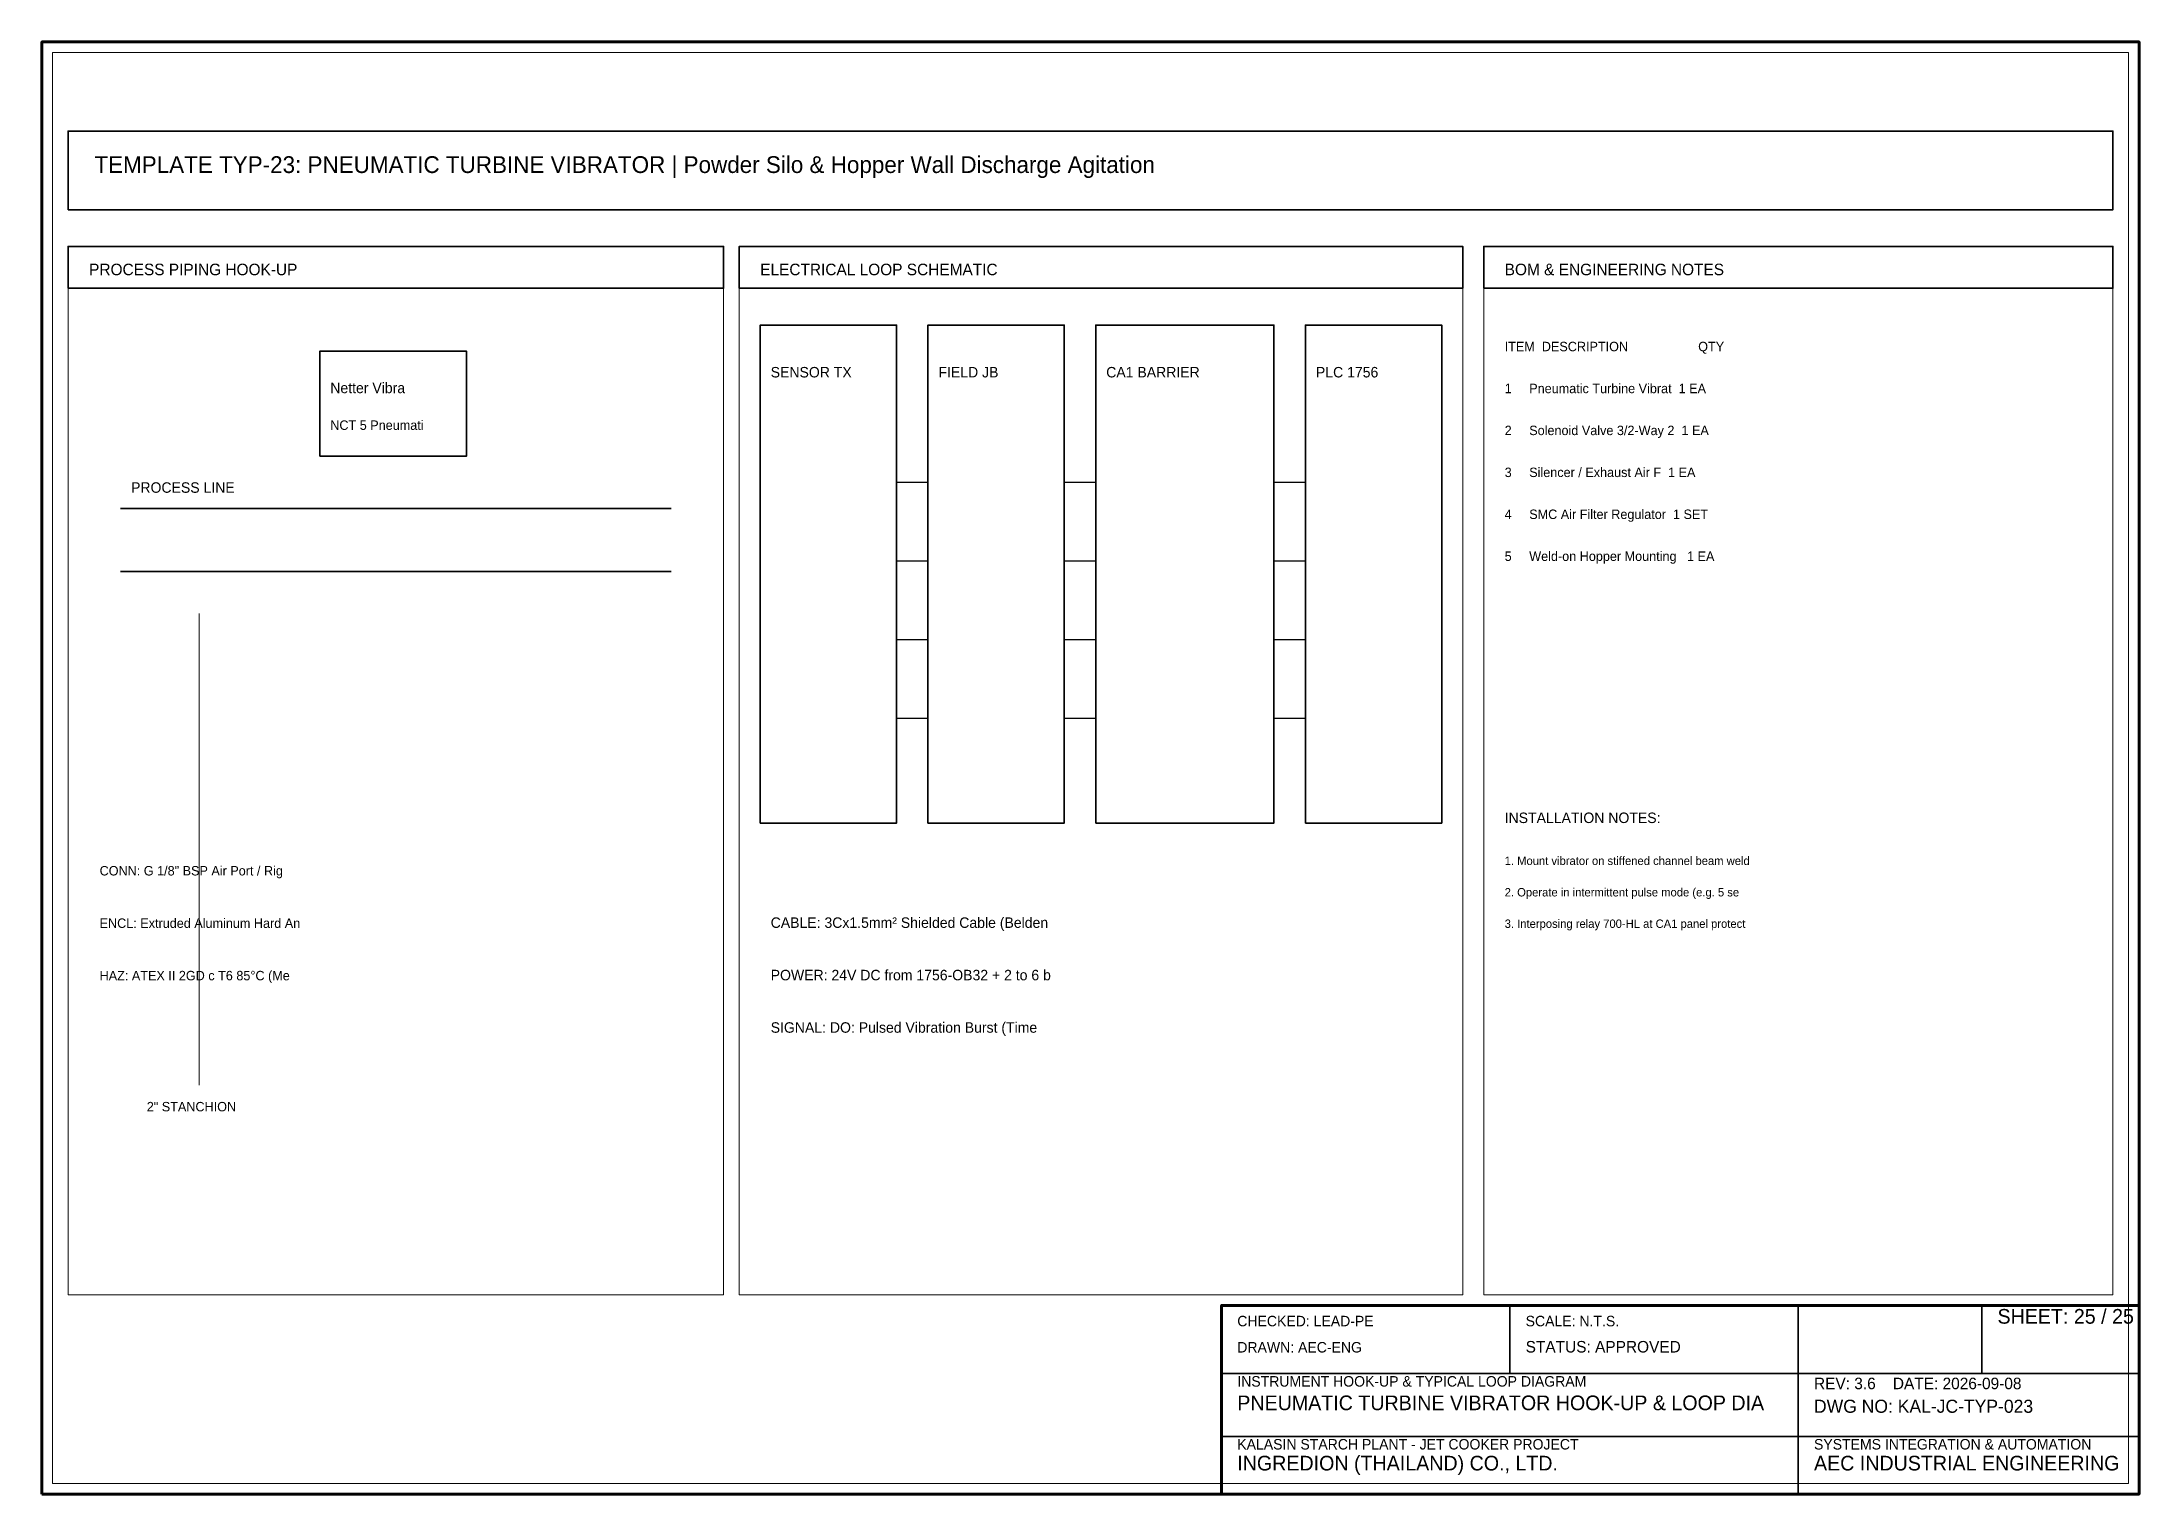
# Model space of a CAD drawing. Header units: millimetres. Extents: x 0 to 400, y 0 to 277.
import ezdxf

# ---------------------------------------------------------------- set-up
doc = ezdxf.new("R2010")
doc.units = ezdxf.units.MM
for name, color, linetype, lineweight in [('0_BORDER', 7, 'Continuous', 70), ('0_TITLE_BLOCK', 4, 'Continuous', 35), ('IE-CABLE', 6, 'Continuous', 25), ('IE-EQUIP', 2, 'Continuous', 35), ('IE-WIRE', 1, 'Continuous', 25), ('NOTATIONS', 8, 'Continuous', 18), ('RELAYS', 30, 'Continuous', 35), ('TER', 3, 'Continuous', 35), ('TEXTS', 7, 'Continuous', 25)]:
    doc.layers.add(name, color=color, linetype=linetype, lineweight=lineweight)

msp = doc.modelspace()

# ---------------------------------------------------------------- linework, layer by layer
at = {"layer": '0_BORDER'}
for points in [[(0, 0), (400, 0), (400, 277), (0, 277)], [(225, 0), (400, 0), (400, 36), (225, 36)]]:
    msp.add_lwpolyline(points, close=True, dxfattribs=at)
at = {"layer": '0_TITLE_BLOCK'}
for p, q in [((280, 23), (280, 36)), ((335, 23), (335, 36)), ((370, 23), (370, 36)), ((225, 23), (400, 23)), ((335, 0), (335, 23)), ((225, 11), (400, 11))]:
    msp.add_line(p, q, dxfattribs=at)
for points in [[(5, 230), (130, 230), (130, 238), (5, 238)], [(133, 230), (271, 230), (271, 238), (133, 238)], [(275, 230), (395, 230), (395, 238), (275, 238)]]:
    msp.add_lwpolyline(points, close=True, dxfattribs=at)
at = {"layer": 'IE-CABLE'}
for p, q in [((195, 193), (201, 193)), ((195, 178), (201, 178)), ((195, 163), (201, 163)), ((195, 148), (201, 148))]:
    msp.add_line(p, q, dxfattribs=at)
at = {"layer": 'IE-EQUIP'}
for p, q in [((15, 188), (120, 188)), ((15, 176), (120, 176))]:
    msp.add_line(p, q, dxfattribs=at)
for points in [[(5, 245), (395, 245), (395, 260), (5, 260)], [(137, 128), (163, 128), (163, 223), (137, 223)], [(241, 128), (267, 128), (267, 223), (241, 223)], [(53, 198), (81, 198), (81, 218), (53, 218)]]:
    msp.add_lwpolyline(points, close=True, dxfattribs=at)
at = {"layer": 'IE-WIRE'}
for p, q in [((163, 193), (169, 193)), ((235, 193), (241, 193)), ((163, 178), (169, 178)), ((235, 178), (241, 178)), ((163, 163), (169, 163)), ((235, 163), (241, 163)), ((163, 148), (169, 148)), ((235, 148), (241, 148))]:
    msp.add_line(p, q, dxfattribs=at)
at = {"layer": 'NOTATIONS'}
msp.add_line((30, 78), (30, 168), dxfattribs=at)
for points in [[(2, 2), (398, 2), (398, 275), (2, 275)], [(5, 38), (130, 38), (130, 238), (5, 238)], [(133, 38), (271, 38), (271, 238), (133, 238)], [(275, 38), (395, 38), (395, 238), (275, 238)]]:
    msp.add_lwpolyline(points, close=True, dxfattribs=at)
at = {"layer": 'RELAYS'}
msp.add_lwpolyline([(201, 128), (235, 128), (235, 223), (201, 223)], close=True, dxfattribs=at)
at = {"layer": 'TER'}
msp.add_lwpolyline([(169, 128), (195, 128), (195, 223), (169, 223)], close=True, dxfattribs=at)

# ---------------------------------------------------------------- texts
at = {"layer": '0_TITLE_BLOCK'}
for s, height, p in [('TEMPLATE TYP-23: PNEUMATIC TURBINE VIBRATOR | Powder Silo & Hopper Wall Discharge Agitation', 3.2, (10, 252)), ('PROCESS PIPING HOOK-UP', 2.2, (9, 232.5)), ('ELECTRICAL LOOP SCHEMATIC', 2.2, (137, 232.5)), ('BOM & ENGINEERING NOTES', 2.2, (279, 232.5)), ('ITEM  DESCRIPTION                    QTY', 1.8, (279, 218)), ('INSTALLATION NOTES:', 2, (279, 128)), ('SHEET: 25 / 25', 2.8, (373, 32.5)), ('STATUS: APPROVED', 2.2, (283, 27)), ('PNEUMATIC TURBINE VIBRATOR HOOK-UP & LOOP DIA', 2.8, (228, 16)), ('INGREDION (THAILAND) CO., LTD.', 2.8, (228, 4.5)), ('AEC INDUSTRIAL ENGINEERING', 2.8, (338, 4.5))]:
    msp.add_text(s, height=height, dxfattribs=at).set_placement(p)
at = {"layer": 'IE-CABLE'}
msp.add_text('CABLE: 3Cx1.5mm² Shielded Cable (Belden', height=2, dxfattribs=at).set_placement((139, 108))
at = {"layer": 'NOTATIONS'}
for s, height, p in [('NCT 5 Pneumati', 1.8, (55, 203)), ('1. Mount vibrator on stiffened channel beam weld', 1.6, (279, 120)), ('2. Operate in intermittent pulse mode (e.g. 5 se', 1.6, (279, 114)), ('3. Interposing relay 700-HL at CA1 panel protect', 1.6, (279, 108)), ('2" STANCHION', 1.8, (20, 73))]:
    msp.add_text(s, height=height, dxfattribs=at).set_placement(p)
at = {"layer": 'TER'}
msp.add_text('FIELD JB', height=2, dxfattribs=at).set_placement((171, 213))
at = {"layer": 'TEXTS'}
for s, height, p in [('Netter Vibra', 2, (55, 210)), ('SENSOR TX', 2, (139, 213)), ('CA1 BARRIER', 2, (203, 213)), ('PLC 1756', 2, (243, 213)), ('1     Pneumatic Turbine Vibrat  1 EA', 1.8, (279, 210)), ('2     Solenoid Valve 3/2-Way 2  1 EA', 1.8, (279, 202)), ('PROCESS LINE', 2, (17, 191)), ('3     Silencer / Exhaust Air F  1 EA', 1.8, (279, 194)), ('4     SMC Air Filter Regulator  1 SET', 1.8, (279, 186)), ('5     Weld-on Hopper Mounting   1 EA', 1.8, (279, 178)), ('CONN: G 1/8" BSP Air Port / Rig', 1.8, (11, 118)), ('ENCL: Extruded Aluminum Hard An', 1.8, (11, 108)), ('POWER: 24V DC from 1756-OB32 + 2 to 6 b', 2, (139, 98)), ('HAZ: ATEX II 2GD c T6 85°C (Me', 1.8, (11, 98)), ('SIGNAL: DO: Pulsed Vibration Burst (Time', 2, (139, 88)), ('CHECKED: LEAD-PE', 2, (228, 32)), ('SCALE: N.T.S.', 2, (283, 32)), ('DRAWN: AEC-ENG', 2, (228, 27)), ('INSTRUMENT HOOK-UP & TYPICAL LOOP DIAGRAM', 2, (228, 20.5)), ('REV: 3.6    DATE: 2026-09-08', 2.2, (338, 20)), ('DWG NO: KAL-JC-TYP-023', 2.5, (338, 15.5)), ('KALASIN STARCH PLANT - JET COOKER PROJECT', 2, (228, 8.5)), ('SYSTEMS INTEGRATION & AUTOMATION', 2, (338, 8.5))]:
    msp.add_text(s, height=height, dxfattribs=at).set_placement(p)

doc.saveas('drawing.dxf')
